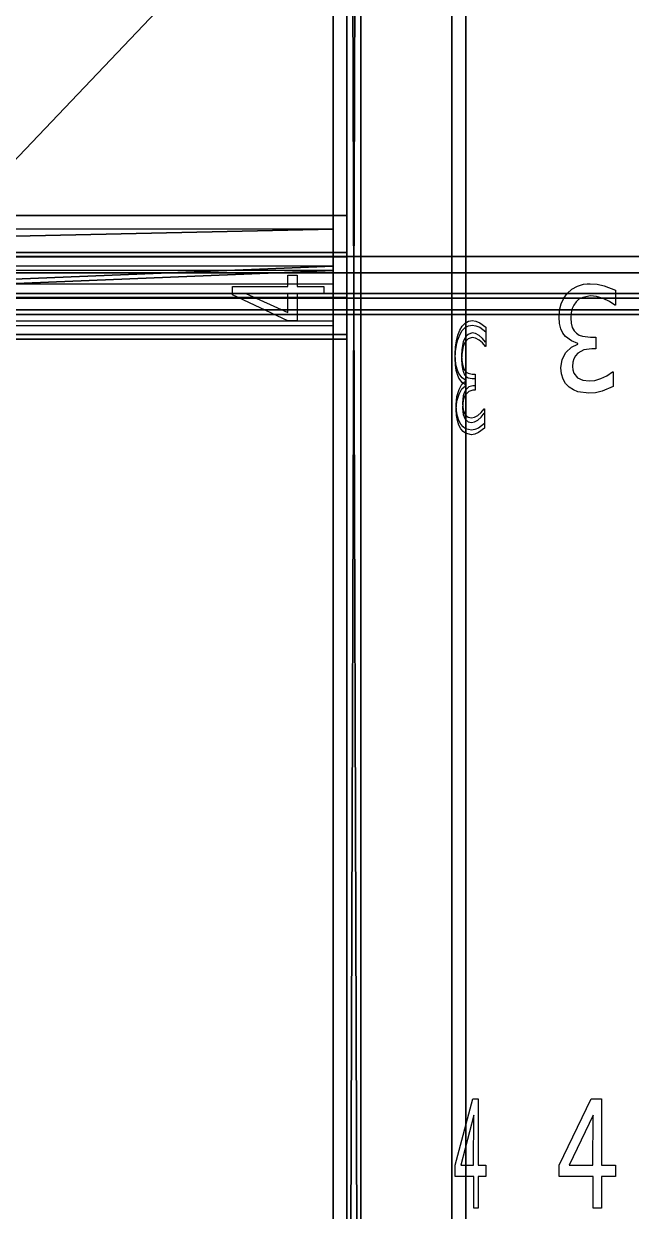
# Model space of a CAD drawing. Extents: x -93 to 34039, y -1114 to 8560.
# Drawn here: x 479.2 to 612.3, y 3195 to 3455.2 of the extents above; entities that cross this region are included whole.
import ezdxf

# ---------------------------------------------------------------- set-up
doc = ezdxf.new("R2010")
doc.units = 0
doc.layers.get('0').update_dxf_attribs({"color": 13, "linetype": 'CONTINUOUS'})
for name, color, linetype in [('____03_4____', 216, 'CONTINUOUS'), ('____03_4_____', 172, 'CONTINUOUS'), ('_____18________4____', 142, 'CONTINUOUS'), ('_____18________4_____', 40, 'CONTINUOUS'), ('_SYSTEM__CT_MODE', 252, 'CONTINUOUS'), ('_SYSTEM__RG_COLOR', 36, 'CONTINUOUS'), ('TEMP', 36, 'CONTINUOUS')]:
    doc.layers.add(name, color=color, linetype=linetype)

# ---------------------------------------------------------------- blocks, each defined once
blk = doc.blocks.new('TELO_95')
for p, q in [((0, 970.0000000000001), (0, 0)), ((0, 970.0000000000001, 18), (0, 0, 18)), ((568, 7.785867705172782e-30), (568, 970.0000000000001)), ((568, 7.785867705172782e-30, 18), (568, 970.0000000000001, 18))]:
    blk.add_line(p, q)
mesh = blk.add_polyface()
corners = [(568, 970.0000000000001), (0, 0), (0, 970.0000000000001), (568, 7.785867705172782e-30)]
mesh.append_faces([[corners[k] for k in face] for face in [(0, 1, 2), (1, 0, 3)]], dxfattribs={"vtx0": -1})
mesh = blk.add_polyface()
corners = [(568, 7.785867705172782e-30, 18), (0, 970.0000000000001, 18), (0, 0, 18), (568, 970.0000000000001, 18)]
mesh.append_faces([[corners[k] for k in face] for face in [(0, 1, 2), (1, 0, 3)]], dxfattribs={"vtx0": -1})
blk = doc.blocks.new('4_V_3')
at = {"color": 250}
for p, q in [((-12.31108818809989, 2.606856744787354), (-12.31108818809962, 5.146871008939566)), ((-12.31108818809962, 5.146871008939566), (-10.36554343910664, 5.146871008939566)), ((-10.36554343910664, 5.146871008939566), (-10.36554343910719, 2.606856744787354)), ((-23.85270327799071, 2.606856744788324), (-12.31108818809989, 2.606856744787354)), ((-23.85270327799071, 0.7129864601132359), (-23.85270327799071, 2.606856744788324)), ((-10.36554343910719, 2.606856744787354), (-4.836100468284526, 2.606856744787196)), ((-4.836100468284526, 2.606856744787196), (-4.836100468284616, 1.047198863290439)), ((-12.31108818809989, -5.146871008939656), (-23.85270327799071, 0.7129864601132359)), ((-12.30746579602359, 1.026376643252922, 0.0009999999999987573), (-21.02946916854996, 1.047198863291116, 0.0009999999999987573)), ((-21.02946916854996, 1.047198863291116, 0.0009999999999987573), (-12.31108818809989, -3.286421964582613, -0.007290585778230052)), ((-12.31108818809989, -3.286421964582613, -0.007290585778230052), (-12.30746579602359, 1.026376643252922, 0.0009999999999987573)), ((-4.836100468284616, 1.047198863290439), (-10.36554343910719, 1.04719886329062)), ((-10.36554343910719, 1.04719886329062), (-10.36554343910719, -5.146871008939656)), ((-10.36554343910719, -5.146871008939656), (-12.31108818809989, -5.146871008939656))]:
    blk.add_line(p, q, dxfattribs=at)
blk = doc.blocks.new('__________1')
at = {"color": 250}
for p, q in [((6.11510217113666, 5.146871008939656), (8.784323116219628, 5.146871008939701)), ((8.784323116219628, 5.146871008939701), (8.784323116219682, 4.989474341999748)), ((20.85328863346102, 4.590736119085048), (20.85328863346102, 4.695667230378304)), ((20.85328863346102, 4.695667230378304), (23.52250957854393, 4.695667230378304)), ((14.56976372924641, 1.537240780447671), (16.68981481481466, 1.537240780447671)), ((8.184067688378034, -2.051403225785559), (8.774744572158223, -2.472439309849999)), ((13.42512771392074, -2.419973754203303), (13.8801085568327, -1.99893767013884)), ((13.8801085568327, -1.99893767013884), (14.21376117496807, -1.476905391454277)), ((15.88521711366534, -1.736609891905292), (15.706417624521, -1.736609891905292)), ((17.95298531289899, -2.157318066247404), (18.49856321839072, -2.454076365373867)), ((8.774744572158223, -2.472439309849999), (9.422892720306542, -2.770181338145231)), ((12.82646871008934, -2.73870200475702), (13.42512771392074, -2.419973754203303)), ((18.49856321839072, -2.454076365373867), (19.13753192848005, -2.632131344849931)), ((19.13753192848005, -2.632131344849931), (19.86989144316722, -2.691483004675007)), ((19.86989144316722, -2.691483004675007), (20.51644316730519, -2.631147615681523))]:
    blk.add_line(p, q, dxfattribs=at)
for points in [[(4.960184772761297, 0, 5.639932965095795e-15), (4.914591315453391, 0.5194090009022098, 5.639932965095795e-15), (5.008780332056165, 1.810061669810518, 5.639932965095795e-15), (5.291347381864625, 3.079728116460319, 5.639932965095795e-15), (6.11510217113666, 5.146871008939656, 5.639932965095795e-15)], [(8.784323116219682, 4.989474341999748, 5.639932965095795e-15), (8.12978927203059, 4.018861562536142, 5.639932965095795e-15), (7.596583652618188, 2.890852116131883, 5.639932965095795e-15), (7.242177522349961, 1.705130558517216, 5.639932965095795e-15), (7.124042145593839, 0.5613814454193365, 5.639932965095795e-15), (7.392241379310297, -0.8446954459117524, 5.639932965095795e-15), (7.724297573435402, -1.518877835971652, 5.639932965095795e-15), (8.184067688378034, -2.051403225785559, 5.639932965095795e-15)], [(23.52250957854393, 4.695667230378304, 5.639932965095795e-15), (24.34626436781608, 2.707222671368921, 5.639932965095795e-15), (24.62883141762445, 1.483463585909945, 5.639932965095795e-15), (24.72302043422717, 0.2990536671860818, 5.639932965095795e-15), (24.46759259259257, -1.715623669646582, 5.639932965095795e-15), (24.13553639846732, -2.544579448864195, 5.639932965095795e-15), (23.65022349936145, -3.289590339047238, 5.639932965095795e-15), (22.97333971902924, -3.953279617977794, 5.639932965095795e-15), (22.16874201788006, -4.433339452145118, 5.639932965095795e-15), (21.22685185185176, -4.724523285984186, 5.639932965095795e-15), (20.13809067688365, -4.821584563930722, 5.639932965095795e-15), (18.65501277139203, -4.592047757976168, 5.639932965095795e-15), (17.37308429118768, -3.903437340113564, 5.639932965095795e-15), (16.41044061302674, -2.902656866152979, 5.639932965095795e-15), (15.88521711366534, -1.736609891905292, 5.639932965095795e-15)], [(20.51644316730519, -2.631147615681523, 5.639932965095795e-15), (21.07678799489137, -2.450141448700282, 5.639932965095795e-15), (21.92608556832684, -1.778582336422847, 5.639932965095795e-15), (22.38585568326939, -0.813216112523834, 5.639932965095795e-15), (22.51356960408669, 0.3515192228328907, 5.639932965095795e-15), (22.40501277139203, 1.379844113507921, 5.639932965095795e-15), (22.07934227330781, 2.471127670958879, 5.639932965095795e-15), (21.55571519795655, 3.562411228409972, 5.639932965095795e-15), (20.85328863346102, 4.590736119085048, 5.639932965095795e-15)], [(14.21376117496807, -1.476905391454277, 5.639932965095795e-15), (14.42289272030648, -0.8551885570411863, 5.639932965095795e-15), (14.56976372924647, 0.5928607788072098, 5.639932965095795e-15), (14.56976372924641, 1.537240780447671, 5.639932965095795e-15)], [(16.68981481481466, 1.537240780447671, 5.639932965095795e-15), (16.68981481481477, 0.802723001394197, 5.639932965095795e-15), (16.89256066411238, -0.6308983066516983, 5.639932965095795e-15), (17.50079821200498, -1.74185644747002, 5.639932965095795e-15), (17.95298531289899, -2.157318066247404, 5.639932965095795e-15)], [(15.706417624521, -1.736609891905292, 5.639932965095795e-15), (15.27857598978284, -2.89085211613256, 5.639932965095795e-15), (14.46759259259255, -3.992628784712974, 5.639932965095795e-15), (13.84818007662824, -4.451702396621249, 5.639932965095795e-15), (13.08828224776494, -4.821584563930722, 5.639932965095795e-15), (12.13681353767553, -5.065549397687801, 5.639932965095795e-15), (10.9426883780332, -5.146871008940288, 5.639932965095795e-15), (9.6942848020434, -5.049809730993661, 5.639932965095795e-15), (8.554438058748493, -4.758625897154593, 5.639932965095795e-15), (7.539112388250425, -4.291682451899169, 5.639932965095795e-15), (6.664272030651322, -3.667342339703296, 5.639932965095795e-15), (5.886813537675643, -2.810842143771396, 5.639932965095795e-15), (5.342432950191585, -1.815308225375539, 5.639932965095795e-15), (5.021551724137856, -0.6991035289921054, 5.639932965095795e-15), (4.960184772761297, 0, 5.639932965095795e-15)], [(9.422892720306542, -2.770181338145231, 5.639932965095795e-15), (10.18917624521067, -2.947252588452684, 5.639932965095795e-15), (11.13425925925926, -3.006276338555319, 5.639932965095795e-15), (12.06816730523624, -2.939382755105806, 5.639932965095795e-15), (12.82646871008934, -2.73870200475702, 5.639932965095795e-15)]]:
    blk.add_polyline3d(points, dxfattribs=at)
blk = doc.blocks.new('M_K_RIGHT')
for p, q in [((0, 515, 4.999999999999999), (0, 0, 4.999999999999999)), ((0, 0, -5.000000000000001), (0, 515, -5.000000000000001))]:
    blk.add_line(p, q)
mesh = blk.add_polyface()
corners = [(0, 515, -5.000000000000001), (0, 0, 4.999999999999999), (0, 0, -5.000000000000001), (0, 515, 4.999999999999999)]
mesh.append_faces([[corners[k] for k in face] for face in [(0, 1, 2), (1, 0, 3)]], dxfattribs={"vtx0": -1})
blk = doc.blocks.new('M_K_LEFT')
for p, q in [((-1.409983241273949e-15, 515, 4.999999999999999), (-1.409983241273949e-15, 0, 4.999999999999999)), ((2.819966482547897e-15, 0, -5.000000000000001), (2.819966482547897e-15, 515, -5.000000000000001))]:
    blk.add_line(p, q)
mesh = blk.add_polyface()
corners = [(-1.409983241273949e-15, 515, 4.999999999999999), (2.819966482547897e-15, 0, -5.000000000000001), (-1.409983241273949e-15, 0, 4.999999999999999), (2.819966482547897e-15, 515, -5.000000000000001)]
mesh.append_faces([[corners[k] for k in face] for face in [(0, 1, 2), (1, 0, 3)]], dxfattribs={"vtx0": -1})
blk = doc.blocks.new('KR_L')
at = {"color": 250}
for p, q in [((0, 500), (0, 0)), ((0, 0, 16), (0, 500, 16))]:
    blk.add_line(p, q, dxfattribs=at)
mesh = blk.add_polyface()
corners = [(0, 500, 16), (0, 0), (0, 0, 16), (0, 500)]
mesh.append_faces([[corners[k] for k in face] for face in [(0, 1, 2), (1, 0, 3)]], dxfattribs={"vtx0": -1})
blk = doc.blocks.new('KR_P')
at = {"color": 250}
for p, q in [((0, 0), (0, 500)), ((0, 500, 16), (0, 0, 16))]:
    blk.add_line(p, q, dxfattribs=at)
mesh = blk.add_polyface()
corners = [(0, 500), (0, 0, 16), (0, 0), (0, 500, 16)]
mesh.append_faces([[corners[k] for k in face] for face in [(0, 1, 2), (1, 0, 3)]], dxfattribs={"vtx0": -1})
blk = doc.blocks.new('KR_35')
at = {"yscale": 1.94, "zscale": 1.125}
for name, p in [('KR_L', (0, 0)), ('KR_P', (568, 0))]:
    blk.add_blockref(name, p, dxfattribs=at)
blk = doc.blocks.new('LL')
at = {"color": 250}
for p, q in [((0, 300.0000000000001, 16), (0, 0, 16)), ((0, 300.0000000000001, 8), (0, 0, 8)), ((0, 300.0000000000001), (0, 0))]:
    blk.add_line(p, q, dxfattribs=at)
blk = doc.blocks.new('RAM_PANEL_95')
at = {"color": 250}
for p, q in [((0, 969.9999999999998), (0, 0)), ((0, 969.9999999999998, 18), (0, 0, 18)), ((568, 0), (568, 969.9999999999998)), ((568, 0, 18), (568, 969.9999999999998, 18))]:
    blk.add_line(p, q, dxfattribs=at)
for name in ['TELO_95', 'KR_35']:
    blk.add_blockref(name, (0, 0))
at = {"layer": '_SYSTEM__CT_MODE', "yscale": 3.233333333333332, "zscale": 1.125}
blk.add_blockref('LL', (0, 0), dxfattribs=at)
at = {"layer": '_SYSTEM__CT_MODE', "xscale": 1.009671179883954, "yscale": 0.9714640198511127}
blk.add_blockref('__________1', (0, 484.9999999999999, 17.999), dxfattribs=at)
at = {"layer": '_SYSTEM__CT_MODE', "xscale": 1.051712558764275, "yscale": 0.9714640198511851, "zscale": 0.1636749015259871}
blk.add_blockref('4_V_3', (568, 484.9999999999999, 17.999), dxfattribs=at)
at = {"layer": '_SYSTEM__RG_COLOR', "color": 1, "yscale": 1.871844660194175, "zscale": 1.2}
blk.add_blockref('M_K_LEFT', (3, 3, 9), dxfattribs=at)
at = {"layer": '_SYSTEM__RG_COLOR', "yscale": 1.871844660194175, "zscale": 1.2}
blk.add_blockref('M_K_RIGHT', (565.0000000000001, 3, 9), dxfattribs=at)
blk = doc.blocks.new('PANEL_G_34')
for p, q in [((-5.000000000000001, 439.9999999999999), (-5.000000000000001, -1.691979889528738e-14)), ((4.999999999999999, 439.9999999999999), (-5.000000000000001, 439.9999999999999)), ((4.999999999999999, 2.255973186038318e-14), (4.999999999999999, 439.9999999999999))]:
    blk.add_line(p, q)
blk.add_blockref('RAM_PANEL_95', (0, 0))
mesh = blk.add_polyface()
corners = [(4.999999999999999, 2.255973186038318e-14), (-5.000000000000001, 439.9999999999999), (-5.000000000000001, -1.691979889528738e-14), (4.999999999999999, 439.9999999999999)]
mesh.append_faces([[corners[k] for k in face] for face in [(0, 1, 2), (1, 0, 3)]], dxfattribs={"vtx0": -1})
blk = doc.blocks.new('RAM_PANEL_5')
at = {"layer": '_SYSTEM__RG_COLOR', "yscale": 2.25909090909091}
blk.add_blockref('PANEL_G_34', (8.000000000000007, 3, 3), dxfattribs=at)
blk = doc.blocks.new('PANEL_V_5')
blk.add_blockref('RAM_PANEL_5', (0, 0))
blk = doc.blocks.new('RAM_PANEL_4')
at = {"layer": '_SYSTEM__RG_COLOR', "yscale": 2.25909090909091}
blk.add_blockref('PANEL_G_34', (8.000000000000007, 3, 3), dxfattribs=at)
blk = doc.blocks.new('PANEL_V_4')
blk.add_blockref('RAM_PANEL_4', (0, 0))
blk = doc.blocks.new('TELO_58')
for p, q in [((934, 300.0000000000001), (0, 300.0000000000001)), ((934, 300.0000000000001, 18), (0, 300.0000000000001, 18))]:
    blk.add_line(p, q)
mesh = blk.add_polyface()
corners = [(934, 300.0000000000001), (0, 0), (0, 300.0000000000001), (934, 2.408000321187458e-30)]
mesh.append_faces([[corners[k] for k in face] for face in [(0, 1, 2), (1, 0, 3)]], dxfattribs={"vtx0": -1})
mesh = blk.add_polyface()
corners = [(934, 2.408000321187458e-30, 18), (0, 300.0000000000001, 18), (0, 0, 18), (934, 300.0000000000001, 18)]
mesh.append_faces([[corners[k] for k in face] for face in [(0, 1, 2), (1, 0, 3)]], dxfattribs={"vtx0": -1})
blk = doc.blocks.new('KR_16')
at = {"yscale": 1.868, "zscale": 1.125}
blk.add_blockref('KR_P', (300, 0), dxfattribs=at)
blk = doc.blocks.new('RAM_PANEL_58')
at = {"color": 250}
for p, q in [((299.9999999999999, 0), (299.9999999999999, 933.9999999999998)), ((299.9999999999999, 0, 18), (299.9999999999999, 933.9999999999998, 18))]:
    blk.add_line(p, q, dxfattribs=at)
at = {"rotation": 270}
blk.add_blockref('TELO_58', (0, 934), dxfattribs=at)
blk.add_blockref('KR_16', (0, 0))
at = {"layer": '_SYSTEM__CT_MODE', "xscale": 1.051712558764275, "yscale": 0.9714640198511851, "zscale": 0.1636749015259871}
blk.add_blockref('4_V_3', (300, 467, 17.999), dxfattribs=at)
at = {"layer": '_SYSTEM__RG_COLOR', "yscale": 1.801941747572816, "zscale": 1.2}
blk.add_blockref('M_K_RIGHT', (296.9999999999999, 3, 9), dxfattribs=at)
blk = doc.blocks.new('PANEL_G_16')
blk.add_blockref('RAM_PANEL_58', (0, 0))
blk = doc.blocks.new('V_MAR')
for p, q in [((293.9999999999999, 7.999999999999999), (0, 7.999999999999999)), ((293.9999999999999, -7.999999999999999), (0, -8))]:
    blk.add_line(p, q)
mesh = blk.add_polyface()
corners = [(293.9999999999999, -7.999999999999999), (0, 7.999999999999999), (0, -8), (293.9999999999999, 7.999999999999999)]
mesh.append_faces([[corners[k] for k in face] for face in [(0, 1, 2), (1, 0, 3)]], dxfattribs={"vtx0": -1})
blk = doc.blocks.new('N_MAR')
for p, q in [((0, 7.999999999999998), (293.9999999999999, 8.000000000000009)), ((0, -7.999999999999999), (293.9999999999999, -7.999999999999988))]:
    blk.add_line(p, q)
mesh = blk.add_polyface()
corners = [(293.9999999999999, 8.000000000000009), (0, -7.999999999999999), (0, 7.999999999999998), (293.9999999999999, -7.999999999999988)]
mesh.append_faces([[corners[k] for k in face] for face in [(0, 1, 2), (1, 0, 3)]], dxfattribs={"vtx0": -1})
blk = doc.blocks.new('_3')
at = {"color": 250}
for p, q in [((-2.401885830784702, -1.267800623908731e-12, -8.859606705351366), (-2.691131498470999, -1.373896407950321e-12, -9.514023210831885)), ((-2.660550458715384, -1.746990187039532e-12, -12.95051579626058), (-2.350917431192345, -1.776476192219965e-12, -13.55496453900717)), ((-2.557020897043728, -2.433235764590038e-12, -19.32261444229536), (-2.614678899082218, -2.521145597621446e-12, -20.06205673758879)), ((-2.614678899082218, -2.521145597621446e-12, -20.06205673758879), (-2.556065239551313, -2.585747551179454e-12, -20.71486137975518)), ((-2.384046890927417, -2.341966222778529e-12, -18.67746615087053), (-2.557020897043728, -2.433235764590038e-12, -19.32261444229536)), ((-1.992864424057101, -1.153839656838186e-12, -8.263217279174839), (-2.401885830784702, -1.267800623908731e-12, -8.859606705351366)), ((-2.095756880733855, -2.247336972186962e-12, -18.12661186331407), (-2.384046890927417, -2.341966222778529e-12, -18.67746615087053)), ((-2.350917431192345, -1.776476192219965e-12, -13.55496453900717), (-1.941896024464701, -1.778254233366854e-12, -14.01434558349469)), ((-1.941896024464701, -1.778254233366854e-12, -14.01434558349469), (-1.434760448521753, -1.75494946614024e-12, -14.35122501611878)), ((-1.687054026503287, -1.969921448410089e-12, -16.0388459058673), (-1.687054026503291, -1.950130961508783e-12, -15.85831721470029)), ((1.493374108052964, -1.446563394594823e-12, -14.71067053513864), (1.493374108053008, -1.68122202499598e-12, -16.85122501611859)), ((4.459734964322394, -1.789726960058832e-12, -21.05496453900715), (4.561671763506785, -1.777619376261731e-12, -21.05496453900714)), ((4.561671763506785, -1.777619376261731e-12, -21.05496453900714), (4.56167176350684, -2.073063073574031e-12, -23.74999999999998)), ((4.999999999999804, -3.89698900096186e-13, -8.869277885235265), (4.847094801223151, -4.078602757918523e-13, -8.869277885235322)), ((4.999999999999705, -9.425520278388536e-14, -6.174242424242381), (4.999999999999804, -3.89698900096186e-13, -8.869277885235265))]:
    blk.add_line(p, q, dxfattribs=at)
for points in [[(-1.687054026503291, -1.950130961508783e-12, -15.85831721470029), (-2.80835881753301, -2.035958575334667e-12, -15.42633784655075), (-3.878695208970324, -2.073324211044895e-12, -14.60751128304336), (-4.324668705402318, -2.057734989106295e-12, -13.98210831721479), (-4.683995922528037, -2.016304652660632e-12, -13.21486137975514), (-4.920998980632016, -1.939141122549844e-12, -12.2541908446165), (-5.00000000000015, -1.81635231961607e-12, -11.04851708575132), (-4.90570846075426, -1.666972797846394e-12, -9.788039974210347), (-4.622833843017323, -1.50720989881361e-12, -8.63716956802089), (-4.169215086646382, -1.340949457441202e-12, -7.612024500322629), (-3.562691131498304, -1.172077308652656e-12, -6.728723404255429), (-2.730632008155049, -9.87195878043252e-13, -5.943745970341856), (-1.763506625892092, -8.1207021218469e-13, -5.394100580270888), (-0.6791539245667572, -6.477589335860443e-13, -5.070116054158588), (1.122355743782491e-14, -5.602997330627142e-13, -5.008155611956322)], [(4.56167176350684, -2.073063073574031e-12, -23.74999999999998), (2.629969418960528, -2.39367938689609e-12, -24.58172147001948), (1.441131498471235, -2.566160120265036e-12, -24.86702127659585), (0.2905198776762233, -2.713249818153318e-12, -24.96212121212125), (-1.666666666666176, -2.917443302913214e-12, -24.70422308188288), (-2.471967380223736, -2.976339453522277e-12, -24.36895551257268), (-3.195718654433822, -3.008586262606853e-12, -23.87894906511956), (-3.840468909275799, -3.010245601140081e-12, -23.19551901998724), (-4.306829765545063, -2.976580605956063e-12, -22.38313990973604), (-4.589704383282042, -2.90592569320938e-12, -21.43214055448117), (-4.683995922527893, -2.796615279054862e-12, -20.33284977433927), (-4.461009174311527, -2.605974918683373e-12, -18.83542875564171), (-3.792048929663393, -2.384628176963515e-12, -17.54110251450693), (-2.819826707441161, -2.162601528628114e-12, -16.56914893617033), (-1.687054026503287, -1.969921448410089e-12, -16.0388459058673)], [(-2.691131498470999, -1.373896407950321e-12, -9.514023210831885), (-2.863149847094724, -1.479144328042087e-12, -10.28771760154748), (-2.920489296636097, -1.590561703263443e-12, -11.2419406834302), (-2.855504587155969, -1.686213072496908e-12, -12.1848807221149), (-2.660550458715384, -1.746990187039532e-12, -12.95051579626058)], [(-2.556065239551313, -2.585747551179454e-12, -20.71486137975518), (-2.380224260957864, -2.626883941471884e-12, -21.28062540296599), (-1.727828746177165, -2.64340021795155e-12, -22.13813668600914), (-0.7900101936797309, -2.58290027047859e-12, -22.60235332043855), (0.3414882772685493, -2.46264215240293e-12, -22.73130238555774), (1.340468909276668, -2.33197217842971e-12, -22.62169568020643), (2.400611620795392, -2.170006348655218e-12, -22.29287556415231), (3.460754332314242, -1.986129622668541e-12, -21.76418439716321), (4.459734964322394, -1.789726960058832e-12, -21.05496453900715)], [(1.493374108053008, -1.68122202499598e-12, -16.85122501611859), (0.7798165137616081, -1.765975111575782e-12, -16.85122501611872), (-0.6128950050968636, -1.953835973743764e-12, -17.05593165699563), (-1.692150866462537, -2.149348012815288e-12, -17.6700515796261), (-2.095756880733855, -2.247336972186962e-12, -18.12661186331407)], [(4.847094801223151, -4.078602757918523e-13, -8.869277885235322), (3.904179408766561, -4.474081077943065e-13, -8.208413926498961), (2.808358817532641, -5.185465744612642e-13, -7.670051579626108), (1.656472986748165, -6.161346991178134e-13, -7.312217923920104), (0.5453618756369523, -7.350315050894428e-13, -7.192940038684737), (-0.8205912334352983, -9.269588583227263e-13, -7.463733075435235), (-1.475535168195713, -1.041503845607317e-12, -7.799000644745318), (-1.992864424057101, -1.153839656838186e-12, -8.263217279174839)], [(-1.434760448521753, -1.75494946614024e-12, -14.35122501611878), (-0.8307849133536988, -1.706359833785834e-12, -14.56237911025156), (0.5759429153923211, -1.555531648768877e-12, -14.71067053513871), (1.493374108052964, -1.446563394594823e-12, -14.71067053513864)], [(1.122355743782491e-14, -5.602997330627142e-13, -5.008155611956322), (0.5045871559633213, -4.953206647564502e-13, -4.96212121212125), (1.758409785932555, -3.568227298303158e-13, -5.057221147646657), (2.991845056065055, -2.415970032203226e-13, -5.342520954223068), (4.999999999999705, -9.425520278388536e-14, -6.174242424242381)]]:
    blk.add_polyline3d(points, dxfattribs=at)
blk = doc.blocks.new('_4')
at = {"color": 250}
for p, q in [((1.017316017315376, 0.09999999999682094, 22.11695682871047), (-3.192640692641189, -3.388723418618562e-12, 12.94772605947913)), ((-3.192640692641189, -3.388723418618562e-12, 12.94772605947913), (0.9970879797352152, 0.08997266908193383, 12.94391634424009)), ((0.9970879797352152, 0.08997266908193383, 12.94391634424009), (1.017316017315376, 0.09999999999682094, 22.11695682871047)), ((-5.000000000000552, -3.485839939480387e-12, 10.90157221332599), (-5.000000000000638, -3.485839939480387e-12, 12.94772605947906)), ((1.017316017315464, -3.179048744615431e-12, 10.90157221332624), (-5.000000000000552, -3.485839939480387e-12, 10.90157221332599)), ((-5.000000000000638, -3.485839939480387e-12, 12.94772605947906), (0.6926406926399878, -3.195602226352726e-12, 25.08618759794111)), ((0.6926406926399878, -3.195602226352726e-12, 25.08618759794111), (2.532467532467174, -3.101799163174574e-12, 25.08618759794119)), ((1.017316017315536, -3.17904874461544e-12, 5.086187597941124), (1.017316017315464, -3.179048744615431e-12, 10.90157221332624)), ((2.532467532466972, -3.101799163174627e-12, 5.086187597941189), (1.017316017315536, -3.17904874461544e-12, 5.086187597941124)), ((4.999999999999448, -2.975992701970999e-12, 10.90157221332546), (2.532467532466856, -3.101799163174621e-12, 10.90157221332631)), ((2.532467532467174, -3.101799163174574e-12, 25.08618759794119), (2.532467532466769, -3.101799163174621e-12, 12.94772605947938)), ((2.532467532466856, -3.101799163174621e-12, 10.90157221332631), (2.532467532466972, -3.101799163174627e-12, 5.086187597941189)), ((2.532467532466769, -3.101799163174621e-12, 12.94772605947938), (4.999999999999361, -2.975992701970999e-12, 12.94772605947948)), ((4.999999999999361, -2.975992701970999e-12, 12.94772605947948), (4.999999999999448, -2.975992701970999e-12, 10.90157221332546))]:
    blk.add_line(p, q, dxfattribs=at)
blk = doc.blocks.new('MARKER_TEKSTUR_F')
for p, q in [((300, 16, 600), (0, 16, 600)), ((0, 16), (300, 16)), ((100, 16, 80.00000000000003), (100, 16, 520)), ((0, 0), (300, 0)), ((300, 0, 600), (0, 0, 600)), ((100, 0, 79.99999999999999), (100, 0, 520))]:
    blk.add_line(p, q)
blk = doc.blocks.new('RAMKA_PANEL_F_21')
at = {"layer": '_SYSTEM__CT_MODE', "xscale": 3.22, "yscale": 0.1875, "zscale": 3.5}
blk.add_blockref('MARKER_TEKSTUR_F', (0, 0), dxfattribs=at)
at = {"layer": '_SYSTEM__CT_MODE', "yscale": 0.001, "rotation": 360}
blk.add_blockref('_4', (483, 0), dxfattribs=at)
at = {"layer": '_SYSTEM__CT_MODE'}
blk.add_blockref('_3', (483, 0, 2100), dxfattribs=at)
at = {"layer": '_SYSTEM__RG_COLOR', "xscale": 3.26530612244898}
for name, p, yscale in [('V_MAR', (3, 1.5, 2097), 0.1874999999999999), ('N_MAR', (3, 1.5, 3), 0.1874999999999998)]:
    blk.add_blockref(name, p, dxfattribs=dict(at, yscale=yscale))
blk = doc.blocks.new('PANEL_F_21')
blk.add_blockref('RAMKA_PANEL_F_21', (0, 0))
blk = doc.blocks.new('RAM_PANEL_55')
at = {"layer": '_SYSTEM__RG_COLOR', "color": 1, "xscale": 1.2, "yscale": 0.6681818181818182}
blk.add_blockref('PANEL_G_34', (9, 3, 3), dxfattribs=at)
blk = doc.blocks.new('PANEL_V_38')
blk.add_blockref('RAM_PANEL_55', (0, 0))
blk = doc.blocks.new('TELO_57')
for p, q in [((934, 300.0000000000001), (0, 300.0000000000001)), ((934, 300.0000000000001, 18), (0, 300.0000000000001, 18))]:
    blk.add_line(p, q)
mesh = blk.add_polyface()
corners = [(934, 300.0000000000001), (0, 0), (0, 300.0000000000001), (934, 2.408000321187458e-30)]
mesh.append_faces([[corners[k] for k in face] for face in [(0, 1, 2), (1, 0, 3)]], dxfattribs={"vtx0": -1})
mesh = blk.add_polyface()
corners = [(934, 2.408000321187458e-30, 18), (0, 300.0000000000001, 18), (0, 0, 18), (934, 300.0000000000001, 18)]
mesh.append_faces([[corners[k] for k in face] for face in [(0, 1, 2), (1, 0, 3)]], dxfattribs={"vtx0": -1})
blk = doc.blocks.new('KR_15')
at = {"yscale": 1.868, "zscale": 1.125}
blk.add_blockref('KR_P', (300, 0), dxfattribs=at)
blk = doc.blocks.new('RAM_PANEL_57')
at = {"color": 250}
for p, q in [((299.9999999999999, 0), (299.9999999999999, 933.9999999999998)), ((299.9999999999999, 0, 18), (299.9999999999999, 933.9999999999998, 18))]:
    blk.add_line(p, q, dxfattribs=at)
at = {"rotation": 270}
blk.add_blockref('TELO_57', (0, 934), dxfattribs=at)
blk.add_blockref('KR_15', (0, 0))
at = {"layer": '_SYSTEM__CT_MODE', "xscale": 1.051712558764275, "yscale": 0.9714640198511851, "zscale": 0.1636749015259871}
blk.add_blockref('4_V_3', (300, 467, 17.999), dxfattribs=at)
at = {"layer": '_SYSTEM__RG_COLOR', "yscale": 1.801941747572816, "zscale": 1.2}
blk.add_blockref('M_K_RIGHT', (296.9999999999999, 3, 9), dxfattribs=at)
blk = doc.blocks.new('PANEL_G_15')
blk.add_blockref('RAM_PANEL_57', (0, 0))
blk = doc.blocks.new('RAMKA_PANEL_F_20')
at = {"layer": '_SYSTEM__CT_MODE', "xscale": 3.22, "yscale": 0.1875, "zscale": 1.37}
blk.add_blockref('MARKER_TEKSTUR_F', (0, 0), dxfattribs=at)
at = {"layer": '_SYSTEM__CT_MODE', "yscale": 0.001, "rotation": 360}
blk.add_blockref('_4', (483, 0), dxfattribs=at)
at = {"layer": '_SYSTEM__CT_MODE'}
blk.add_blockref('_3', (483, 0, 822), dxfattribs=at)
at = {"layer": '_SYSTEM__RG_COLOR', "xscale": 3.26530612244898}
for name, p, yscale in [('V_MAR', (3, 1.5, 819), 0.1874999999999999), ('N_MAR', (3, 1.5, 3), 0.1874999999999998)]:
    blk.add_blockref(name, p, dxfattribs=dict(at, yscale=yscale))
blk = doc.blocks.new('PANEL_F_20')
blk.add_blockref('RAMKA_PANEL_F_20', (0, 0))
blk = doc.blocks.new('RAM_PANEL_53')
at = {"layer": '_SYSTEM__RG_COLOR', "color": 1, "xscale": 1.2, "yscale": 1.236363636363636}
blk.add_blockref('PANEL_G_34', (9, 3, 3), dxfattribs=at)
blk = doc.blocks.new('PANEL_V_36')
blk.add_blockref('RAM_PANEL_53', (0, 0))
blk = doc.blocks.new('TELO_71')
for p, q in [((934, 550.0000000000001), (0, 550.0000000000001)), ((934, 550.0000000000001, 18), (0, 550.0000000000001, 18))]:
    blk.add_line(p, q)
mesh = blk.add_polyface()
corners = [(934, 550.0000000000001), (0, 0), (0, 550.0000000000001), (934, 4.414667255510341e-30)]
mesh.append_faces([[corners[k] for k in face] for face in [(0, 1, 2), (1, 0, 3)]], dxfattribs={"vtx0": -1})
mesh = blk.add_polyface()
corners = [(934, 4.414667255510341e-30, 18), (0, 550.0000000000001, 18), (0, 0, 18), (934, 550.0000000000001, 18)]
mesh.append_faces([[corners[k] for k in face] for face in [(0, 1, 2), (1, 0, 3)]], dxfattribs={"vtx0": -1})
blk = doc.blocks.new('KR_25')
at = {"yscale": 1.868, "zscale": 1.125}
blk.add_blockref('KR_P', (550, 0), dxfattribs=at)
blk = doc.blocks.new('RAM_PANEL_71')
at = {"color": 250}
for p, q in [((549.9999999999999, 0), (549.9999999999999, 933.9999999999998)), ((549.9999999999999, 0, 17.99999999999999), (549.9999999999999, 933.9999999999998, 17.99999999999999))]:
    blk.add_line(p, q, dxfattribs=at)
at = {"rotation": 270}
blk.add_blockref('TELO_71', (0, 933.9999999999998), dxfattribs=at)
blk.add_blockref('KR_25', (0, 0))
at = {"layer": '_SYSTEM__CT_MODE', "xscale": 1.051712558764275, "yscale": 0.9714640198511851, "zscale": 0.1636749015259871}
blk.add_blockref('4_V_3', (550, 466.9999999999999, 17.99900000000001), dxfattribs=at)
at = {"layer": '_SYSTEM__RG_COLOR', "yscale": 1.801941747572816, "zscale": 1.2}
blk.add_blockref('M_K_RIGHT', (547, 3.00000000000004, 9.000000000000005), dxfattribs=at)
blk = doc.blocks.new('PANEL_G_24')
blk.add_blockref('RAM_PANEL_71', (0, 0))
blk = doc.blocks.new('MARKER_TEKSTUR')
for p, q in [((16.00000000000001, 499.9999999999644), (0, 499.9999999999644)), ((16.00000000000001, 499.9999999999644, 700.0000000000256), (0, 499.9999999999644, 700.0000000000256)), ((0, 0), (0, 499.9999999999644)), ((0, 499.9999999999644, 700.0000000000256), (0, 0, 700.0000000000256)), ((0, 499.9999999999644), (0, 499.9999999999644, 700.0000000000256)), ((16.00000000000001, 499.9999999999644), (16.00000000000001, 499.9999999999644, 700.0000000000256)), ((16.00000000000001, 0), (16.00000000000001, 499.9999999999644)), ((16.00000000000001, 499.9999999999644, 700.0000000000256), (16.00000000000001, 0, 700.0000000000256)), ((0, 333.3333333333096, 620.0000000000256), (0, 333.3333333333096, 79.99999999999997)), ((16.00000000000001, 333.3333333333096, 620.0000000000256), (16.00000000000001, 333.3333333333096, 79.99999999999994)), ((0, 166.6666666666548, 620.0000000000256), (0, 166.6666666666548, 79.99999999999997)), ((16.00000000000001, 166.6666666666548, 620.0000000000256), (16.00000000000001, 166.6666666666548, 79.99999999999994)), ((16.00000000000001, 0), (0, 0)), ((16.00000000000001, 0, 700.0000000000256), (0, 0, 700.0000000000256)), ((0, 0, 700.0000000000256), (0, 0)), ((16.00000000000001, 0, 700.0000000000256), (16.00000000000001, 0))]:
    blk.add_line(p, q)
blk = doc.blocks.new('M_K_ZAD')
for p, q in [((4.999999999999999, 4.260404793380989e-14, 640.0000000000256), (-4.999999999999999, 1.113710969490499e-11, 640.0000000000256)), ((-4.999999999999999, 1.113710969490499e-11, 640.0000000000256), (-4.999999999999999, 1.113710969490499e-11)), ((-4.999999999999999, 1.113710969490499e-11), (4.999999999999999, -1.113710969490499e-11)), ((4.999999999999999, -1.113710969490499e-11), (4.999999999999999, 4.260404793380989e-14, 640.0000000000256))]:
    blk.add_line(p, q)
mesh = blk.add_polyface()
corners = [(4.999999999999999, -1.113710969490499e-11), (-4.999999999999999, 1.113710969490499e-11, 640.0000000000256), (-4.999999999999999, 1.113710969490499e-11), (4.999999999999999, 4.260404793380989e-14, 640.0000000000256)]
mesh.append_faces([[corners[k] for k in face] for face in [(0, 1, 2), (1, 0, 3)]], dxfattribs={"vtx0": -1})
blk = doc.blocks.new('M_K_VERH')
for p, q in [((-5.000000000000001, 439.9999999999999), (-5.000000000000001, -1.691979889528738e-14)), ((4.999999999999999, 439.9999999999999), (-5.000000000000001, 439.9999999999999)), ((4.999999999999999, 2.255973186038318e-14), (4.999999999999999, 439.9999999999999)), ((-5.000000000000001, -1.691979889528738e-14), (4.999999999999999, 2.255973186038318e-14))]:
    blk.add_line(p, q)
mesh = blk.add_polyface()
corners = [(4.999999999999999, 2.255973186038318e-14), (-5.000000000000001, 439.9999999999999), (-5.000000000000001, -1.691979889528738e-14), (4.999999999999999, 439.9999999999999)]
mesh.append_faces([[corners[k] for k in face] for face in [(0, 1, 2), (1, 0, 3)]], dxfattribs={"vtx0": -1})
blk = doc.blocks.new('2_V')
at = {"color": 250}
for p, q in [((-5.146871008939927, -6.993295019157252), (-5.146871008939927, -4.846743295019282)), ((-5.146871008939927, -4.846743295019282), (5.146871008939791, -4.846743295019869)), ((5.146871008939791, -4.846743295019869), (5.146871008939791, -7.47030651341015)), ((3.032977558839475, -6.993295019157252), (-5.146871008939927, -6.993295019157252)), ((4.666904863264901, -20.12366404517055), (4.769025319791504, -20.12366404517055)), ((4.769025319791504, -20.12366404517055), (4.769025319791504, -22.7597801976205))]:
    blk.add_line(p, q, dxfattribs=at)
for points in [[(4.769025319791504, -22.7597801976205, 0), (2.833842668612698, -23.56316797741522, 0), (1.642862844371305, -23.83619429320453, 0), (0.4901781913273435, -23.92720306513405, 0), (-0.6159140034262336, -23.8405093642872, 0), (-1.595632133227859, -23.5804282617466, 0), (-2.448976198078436, -23.14695975751139, 0), (-3.175946197976882, -22.54010385158303, 0), (-3.756756294471983, -21.78496641207892, 0), (-4.171620649111263, -20.90665330711842, 0), (-4.420539261894633, -19.90516453670108, 0), (-4.503512132822769, -18.78050010082685, 0), (-4.283953151290454, -16.79086005243004, 0), (-3.635488252346551, -15.03972575115984, 0), (-2.701086075128511, -13.5082677959267, 0), (-1.399050254414274, -11.83872756604185, 0), (0.8578118348231782, -9.284205484976933, 0), (3.032977558839475, -6.993295019157252, 0)], [(5.146871008939791, -7.47030651341015, 0), (2.997235399055191, -9.72983464408206, 0), (0.9905684283077715, -11.97680984069375, 0), (-0.6612299560097288, -14.07158071183719, 0), (-1.695199578341496, -15.68620185521308, 0), (-2.238991009345649, -17.11566722121419, 0), (-2.420254819680352, -18.65497076023395, 0), (-2.224949446572934, -19.95263031861289, 0), (-1.6390333272519, -20.93332829199458, 0), (-0.7033546443270609, -21.54999117765696, 0), (0.5412384195907805, -21.75554547287803, 0), (1.508829745180409, -21.65512200040346, 0), (2.553011413164764, -21.35385158298031, 0), (3.622723195280591, -20.84545775357946, 0), (4.666904863264901, -20.12366404517055, 0)]]:
    blk.add_polyline3d(points, dxfattribs=at)
blk = doc.blocks.new('RAM_PANEL_74')
for p, q in [((0, 299.9999999999784), (17.99999999999995, 299.9999999999784)), ((0, 299.9999999999784, 299.9999999999668), (17.99999999999995, 299.9999999999784, 299.9999999999668))]:
    blk.add_line(p, q)
at = {"layer": '_SYSTEM__CT_MODE', "xscale": 1.124999999999999, "yscale": 0.6000000000000427, "zscale": 0.4285714285714129}
blk.add_blockref('MARKER_TEKSTUR', (0, 0), dxfattribs=at)
at = {"layer": '_SYSTEM__CT_MODE', "extrusion": (1, 0, 2.511427238130069e-14), "xscale": 0.9714640198511383, "yscale": 1.048192771084347, "rotation": 270}
blk.add_blockref('2_V', (300, 149.9999999999996, 18.00000000000377), dxfattribs=at)
at = {"layer": '_SYSTEM__RG_COLOR', "xscale": 1.2, "yscale": 0.6681818181818182}
for name, p in [('PANEL_G_34', (9, 3, 3)), ('M_K_VERH', (9, 3, 297.0000000000001))]:
    blk.add_blockref(name, p, dxfattribs=at)
at = {"layer": '_SYSTEM__RG_COLOR', "xscale": 1.2, "zscale": 0.4593749999999817}
blk.add_blockref('M_K_ZAD', (9, 296.9999999999999, 3), dxfattribs=at)
blk = doc.blocks.new('PANEL_V_46')
blk.add_blockref('RAM_PANEL_74', (0, 0))
blk = doc.blocks.new('RAM_PANEL_75')
for p, q in [((0, 299.9999999999784), (17.99999999999995, 299.9999999999784)), ((0, 299.9999999999784, 299.9999999999668), (17.99999999999995, 299.9999999999784, 299.9999999999668))]:
    blk.add_line(p, q)
at = {"layer": '_SYSTEM__CT_MODE', "xscale": 1.124999999999999, "yscale": 0.6000000000000427, "zscale": 0.4285714285714129}
blk.add_blockref('MARKER_TEKSTUR', (0, 0), dxfattribs=at)
at = {"layer": '_SYSTEM__CT_MODE', "extrusion": (1, 0, 2.511427238130069e-14), "xscale": 0.9714640198511383, "yscale": 1.048192771084347, "rotation": 270}
blk.add_blockref('2_V', (300, 149.9999999999996, 18.00000000000377), dxfattribs=at)
at = {"layer": '_SYSTEM__RG_COLOR', "xscale": 1.2, "yscale": 0.6681818181818182}
for name, p in [('PANEL_G_34', (9, 3, 3)), ('M_K_VERH', (9, 3, 297.0000000000001))]:
    blk.add_blockref(name, p, dxfattribs=at)
at = {"layer": '_SYSTEM__RG_COLOR', "xscale": 1.2, "zscale": 0.4593749999999817}
blk.add_blockref('M_K_ZAD', (9, 296.9999999999999, 3), dxfattribs=at)
blk = doc.blocks.new('PANEL_V_47')
blk.add_blockref('RAM_PANEL_75', (0, 0))
blk = doc.blocks.new('RAM_PANEL_76')
for p, q in [((0, 299.9999999999784), (17.99999999999995, 299.9999999999784)), ((0, 299.9999999999784, 299.9999999999668), (17.99999999999995, 299.9999999999784, 299.9999999999668))]:
    blk.add_line(p, q)
at = {"layer": '_SYSTEM__CT_MODE', "xscale": 1.124999999999999, "yscale": 0.6000000000000427, "zscale": 0.4285714285714129}
blk.add_blockref('MARKER_TEKSTUR', (0, 0), dxfattribs=at)
at = {"layer": '_SYSTEM__CT_MODE', "extrusion": (1, 0, 2.511427238130069e-14), "xscale": 0.9714640198511383, "yscale": 1.048192771084347, "rotation": 270}
blk.add_blockref('2_V', (300, 149.9999999999996, 18.00000000000377), dxfattribs=at)
at = {"layer": '_SYSTEM__RG_COLOR', "xscale": 1.2, "yscale": 0.6681818181818182}
for name, p in [('PANEL_G_34', (9, 3, 3)), ('M_K_VERH', (9, 3, 297.0000000000001))]:
    blk.add_blockref(name, p, dxfattribs=at)
at = {"layer": '_SYSTEM__RG_COLOR', "xscale": 1.2, "zscale": 0.4593749999999817}
blk.add_blockref('M_K_ZAD', (9, 296.9999999999999, 3), dxfattribs=at)
blk = doc.blocks.new('PANEL_V_48')
blk.add_blockref('RAM_PANEL_76', (0, 0))
blk = doc.blocks.new('RAM_PANEL_77')
for p, q in [((0, 299.9999999999784), (17.99999999999995, 299.9999999999784)), ((0, 299.9999999999784, 299.9999999999668), (17.99999999999995, 299.9999999999784, 299.9999999999668))]:
    blk.add_line(p, q)
at = {"layer": '_SYSTEM__CT_MODE', "xscale": 1.124999999999999, "yscale": 0.6000000000000427, "zscale": 0.4285714285714129}
blk.add_blockref('MARKER_TEKSTUR', (0, 0), dxfattribs=at)
at = {"layer": '_SYSTEM__CT_MODE', "extrusion": (1, 0, 2.511427238130069e-14), "xscale": 0.9714640198511383, "yscale": 1.048192771084347, "rotation": 270}
blk.add_blockref('2_V', (300, 149.9999999999996, 18.00000000000377), dxfattribs=at)
at = {"layer": '_SYSTEM__RG_COLOR', "xscale": 1.2, "yscale": 0.6681818181818182}
for name, p in [('PANEL_G_34', (9, 3, 3)), ('M_K_VERH', (9, 3, 297.0000000000001))]:
    blk.add_blockref(name, p, dxfattribs=at)
at = {"layer": '_SYSTEM__RG_COLOR', "xscale": 1.2, "zscale": 0.4593749999999817}
blk.add_blockref('M_K_ZAD', (9, 296.9999999999999, 3), dxfattribs=at)
blk = doc.blocks.new('PANEL_V_49')
blk.add_blockref('RAM_PANEL_77', (0, 0))
blk = doc.blocks.new('RAM_PANEL_78')
for p, q in [((0, 299.9999999999784), (17.99999999999995, 299.9999999999784)), ((0, 299.9999999999784, 299.9999999999668), (17.99999999999995, 299.9999999999784, 299.9999999999668))]:
    blk.add_line(p, q)
at = {"layer": '_SYSTEM__CT_MODE', "xscale": 1.124999999999999, "yscale": 0.6000000000000427, "zscale": 0.4285714285714129}
blk.add_blockref('MARKER_TEKSTUR', (0, 0), dxfattribs=at)
at = {"layer": '_SYSTEM__CT_MODE', "extrusion": (1, 0, 2.511427238130069e-14), "xscale": 0.9714640198511383, "yscale": 1.048192771084347, "rotation": 270}
blk.add_blockref('2_V', (300, 149.9999999999996, 18.00000000000377), dxfattribs=at)
at = {"layer": '_SYSTEM__RG_COLOR', "xscale": 1.2, "yscale": 0.6681818181818182}
for name, p in [('PANEL_G_34', (9, 3, 3)), ('M_K_VERH', (9, 3, 297.0000000000001))]:
    blk.add_blockref(name, p, dxfattribs=at)
at = {"layer": '_SYSTEM__RG_COLOR', "xscale": 1.2, "zscale": 0.4593749999999817}
blk.add_blockref('M_K_ZAD', (9, 296.9999999999999, 3), dxfattribs=at)
blk = doc.blocks.new('PANEL_V_50')
blk.add_blockref('RAM_PANEL_78', (0, 0))
blk = doc.blocks.new('RAM_PANEL_73')
for p, q in [((0, 299.9999999999784), (17.99999999999995, 299.9999999999784)), ((0, 299.9999999999784, 477.9999999999471), (17.99999999999995, 299.9999999999784, 477.9999999999471))]:
    blk.add_line(p, q)
at = {"layer": '_SYSTEM__CT_MODE', "xscale": 1.124999999999999, "yscale": 0.6000000000000427, "zscale": 0.6828571428571178}
blk.add_blockref('MARKER_TEKSTUR', (0, 0), dxfattribs=at)
at = {"layer": '_SYSTEM__CT_MODE', "extrusion": (1, 0, 1.57620956367996e-14), "xscale": 0.9714640198511382, "yscale": 1.048192771084347, "rotation": 270}
blk.add_blockref('2_V', (300, 238.9999999999997, 18.00000000000377), dxfattribs=at)
at = {"layer": '_SYSTEM__RG_COLOR', "xscale": 1.2, "yscale": 0.6681818181818182}
for name, p in [('PANEL_G_34', (9, 3, 3)), ('M_K_VERH', (9, 3, 475.0000000000001))]:
    blk.add_blockref(name, p, dxfattribs=at)
at = {"layer": '_SYSTEM__RG_COLOR', "xscale": 1.2, "zscale": 0.7374999999999705}
blk.add_blockref('M_K_ZAD', (9, 296.9999999999999, 3), dxfattribs=at)
blk = doc.blocks.new('PANEL_V_45')
blk.add_blockref('RAM_PANEL_73', (0, 0))
blk = doc.blocks.new('TELO_66')
for p, q in [((934, 550.0000000000001), (0, 550.0000000000001)), ((934, 550.0000000000001, 18), (0, 550.0000000000001, 18))]:
    blk.add_line(p, q)
mesh = blk.add_polyface()
corners = [(934, 550.0000000000001), (0, 0), (0, 550.0000000000001), (934, 4.414667255510341e-30)]
mesh.append_faces([[corners[k] for k in face] for face in [(0, 1, 2), (1, 0, 3)]], dxfattribs={"vtx0": -1})
mesh = blk.add_polyface()
corners = [(934, 4.414667255510341e-30, 18), (0, 550.0000000000001, 18), (0, 0, 18), (934, 550.0000000000001, 18)]
mesh.append_faces([[corners[k] for k in face] for face in [(0, 1, 2), (1, 0, 3)]], dxfattribs={"vtx0": -1})
blk = doc.blocks.new('KR_22')
at = {"yscale": 1.868, "zscale": 1.125}
blk.add_blockref('KR_P', (550, 0), dxfattribs=at)
blk = doc.blocks.new('RAM_PANEL_66')
at = {"color": 250}
for p, q in [((549.9999999999999, 0), (549.9999999999999, 933.9999999999998)), ((549.9999999999999, 0, 18), (549.9999999999999, 933.9999999999998, 18))]:
    blk.add_line(p, q, dxfattribs=at)
at = {"rotation": 270}
blk.add_blockref('TELO_66', (0, 934), dxfattribs=at)
blk.add_blockref('KR_22', (0, 0))
at = {"layer": '_SYSTEM__CT_MODE', "xscale": 1.051712558764275, "yscale": 0.9714640198511851, "zscale": 0.1636749015259871}
blk.add_blockref('4_V_3', (550, 467, 17.999), dxfattribs=at)
at = {"layer": '_SYSTEM__RG_COLOR', "yscale": 1.801941747572816, "zscale": 1.2}
blk.add_blockref('M_K_RIGHT', (547, 3, 9), dxfattribs=at)
blk = doc.blocks.new('PANEL_G_21')
blk.add_blockref('RAM_PANEL_66', (0, 0))
blk = doc.blocks.new('RAM_PANEL_79')
for p, q in [((0, 549.9999999999604), (17.99999999999995, 549.9999999999604)), ((0, 549.9999999999604, 343.999999999962), (17.99999999999995, 549.9999999999604, 343.999999999962))]:
    blk.add_line(p, q)
at = {"layer": '_SYSTEM__CT_MODE', "xscale": 1.124999999999999, "yscale": 1.100000000000078, "zscale": 0.4914285714285536}
blk.add_blockref('MARKER_TEKSTUR', (0, 0), dxfattribs=at)
at = {"layer": '_SYSTEM__CT_MODE', "extrusion": (1, 0, 2.190198172787851e-14), "xscale": 0.9714640198511383, "yscale": 1.048192771084347, "rotation": 270}
blk.add_blockref('2_V', (550, 171.9999999999996, 18.00000000000377), dxfattribs=at)
at = {"layer": '_SYSTEM__RG_COLOR', "xscale": 1.2, "yscale": 1.236363636363636}
for name, p in [('PANEL_G_34', (9, 3, 3)), ('M_K_VERH', (9, 3, 341.0000000000001))]:
    blk.add_blockref(name, p, dxfattribs=at)
at = {"layer": '_SYSTEM__RG_COLOR', "xscale": 1.2, "zscale": 0.5281249999999789}
blk.add_blockref('M_K_ZAD', (9, 547, 3), dxfattribs=at)
blk = doc.blocks.new('PANEL_V_51')
blk.add_blockref('RAM_PANEL_79', (0, 0))
blk = doc.blocks.new('TELO_96')
for p, q in [((568, 7.785867705172782e-30), (568, 970.0000000000001)), ((568, 7.785867705172782e-30, 18), (568, 970.0000000000001, 18))]:
    blk.add_line(p, q)
mesh = blk.add_polyface()
corners = [(568, 970.0000000000001), (0, 0), (0, 970.0000000000001), (568, 7.785867705172782e-30)]
mesh.append_faces([[corners[k] for k in face] for face in [(0, 1, 2), (1, 0, 3)]], dxfattribs={"vtx0": -1})
mesh = blk.add_polyface()
corners = [(568, 7.785867705172782e-30, 18), (0, 970.0000000000001, 18), (0, 0, 18), (568, 970.0000000000001, 18)]
mesh.append_faces([[corners[k] for k in face] for face in [(0, 1, 2), (1, 0, 3)]], dxfattribs={"vtx0": -1})
blk = doc.blocks.new('KR_36')
at = {"yscale": 1.94, "zscale": 1.125}
blk.add_blockref('KR_P', (568, 0), dxfattribs=at)
blk = doc.blocks.new('RAM_PANEL_96')
at = {"color": 250}
for p, q in [((568, 0), (568, 969.9999999999998)), ((568, 0, 18), (568, 969.9999999999998, 18))]:
    blk.add_line(p, q, dxfattribs=at)
for name in ['TELO_96', 'KR_36']:
    blk.add_blockref(name, (0, 0))
at = {"layer": '_SYSTEM__CT_MODE', "xscale": 1.051712558764275, "yscale": 0.9714640198511851, "zscale": 0.1636749015259871}
blk.add_blockref('4_V_3', (568, 484.9999999999999, 17.999), dxfattribs=at)
at = {"layer": '_SYSTEM__RG_COLOR', "yscale": 1.871844660194175, "zscale": 1.2}
blk.add_blockref('M_K_RIGHT', (565.0000000000001, 3, 9), dxfattribs=at)
blk = doc.blocks.new('PANEL_G_35')
blk.add_blockref('RAM_PANEL_96', (0, 0))

msp = doc.modelspace()

# ---------------------------------------------------------------- block references
at = {"layer": '____03_4____', "rotation": 90.00000000000001}
msp.add_blockref('PANEL_F_20', (553.0000000000576, 2912.100000000001, 2.00000000000008), dxfattribs=at)
at = {"layer": '____03_4_____', "rotation": 90.00000000000001}
msp.add_blockref('PANEL_F_21', (553.0000000000033, 2912.100000000001, 828.0000000000005), dxfattribs=at)
at = {"layer": '_____18________4____'}
for name, p in [('PANEL_G_34', (-18.00000000003606, 2910.100000000001, 789.9999999999138)), ('PANEL_G_35', (-18.00000000003606, 2910.100000000001, 807.9999999999138)), ('PANEL_G_24', (3.753375388271252e-12, 2928.1, 110.0000000000014)), ('PANEL_G_21', (-3.75604129747511e-14, 2928.099999999999, 471.9999999999139))]:
    msp.add_blockref(name, p, dxfattribs=at)
at = {"layer": '_____18________4____', "rotation": 270.0000000000001}
for name, p in [('PANEL_V_36', (3.612377064143857e-12, 3880.1)), ('PANEL_V_51', (4.125566338991305e-12, 3413.200000000009, 128.0000000000013))]:
    msp.add_blockref(name, p, dxfattribs=at)
at = {"layer": '_____18________4_____', "rotation": 270.0000000000001}
for name, p in [('PANEL_V_38', (250.0000000000035, 3880.1, 826.0000000000009)), ('PANEL_V_49', (250.0000000001941, 3405.099999999997, 1657.999999999769)), ('PANEL_V_50', (249.9999999995771, 3405.100000000008, 1339.999999999769)), ('PANEL_V_46', (250.0000000000035, 3404.1, 2611.999999999769)), ('PANEL_V_47', (250.0000000001225, 3404.099999999998, 2293.999999999769)), ('PANEL_V_48', (249.9999999999674, 3404.100000000001, 1975.999999999769)), ('PANEL_V_45', (250.0000000000029, 3404.1, 844.0000000000011))]:
    msp.add_blockref(name, p, dxfattribs=at)
at = {"layer": '_____18________4_____'}
for name, p in [('PANEL_G_16', (250.0000000000035, 2928.1, 2911.999999999769)), ('PANEL_G_15', (250.0000000000029, 2928.1, 826.0000000000011)), ('PANEL_G_16', (250.0000000000035, 2928.1, 2593.999999999769)), ('PANEL_G_16', (250.0000000001225, 2928.099999999998, 2275.999999999769)), ('PANEL_G_16', (249.9999999999674, 2928.100000000001, 1957.999999999769)), ('PANEL_G_16', (250.0000000001941, 2928.099999999997, 1639.999999999769)), ('PANEL_G_16', (249.9999999995771, 2928.100000000009, 1321.999999999769))]:
    msp.add_blockref(name, p, dxfattribs=at)
at = {"layer": 'TEMP'}
for name, p in [('PANEL_V_5', (0, 1999.999999999927, 1960)), ('PANEL_V_4', (0, 1999.999999999927))]:
    msp.add_blockref(name, p, dxfattribs=at)

doc.saveas('drawing.dxf')
